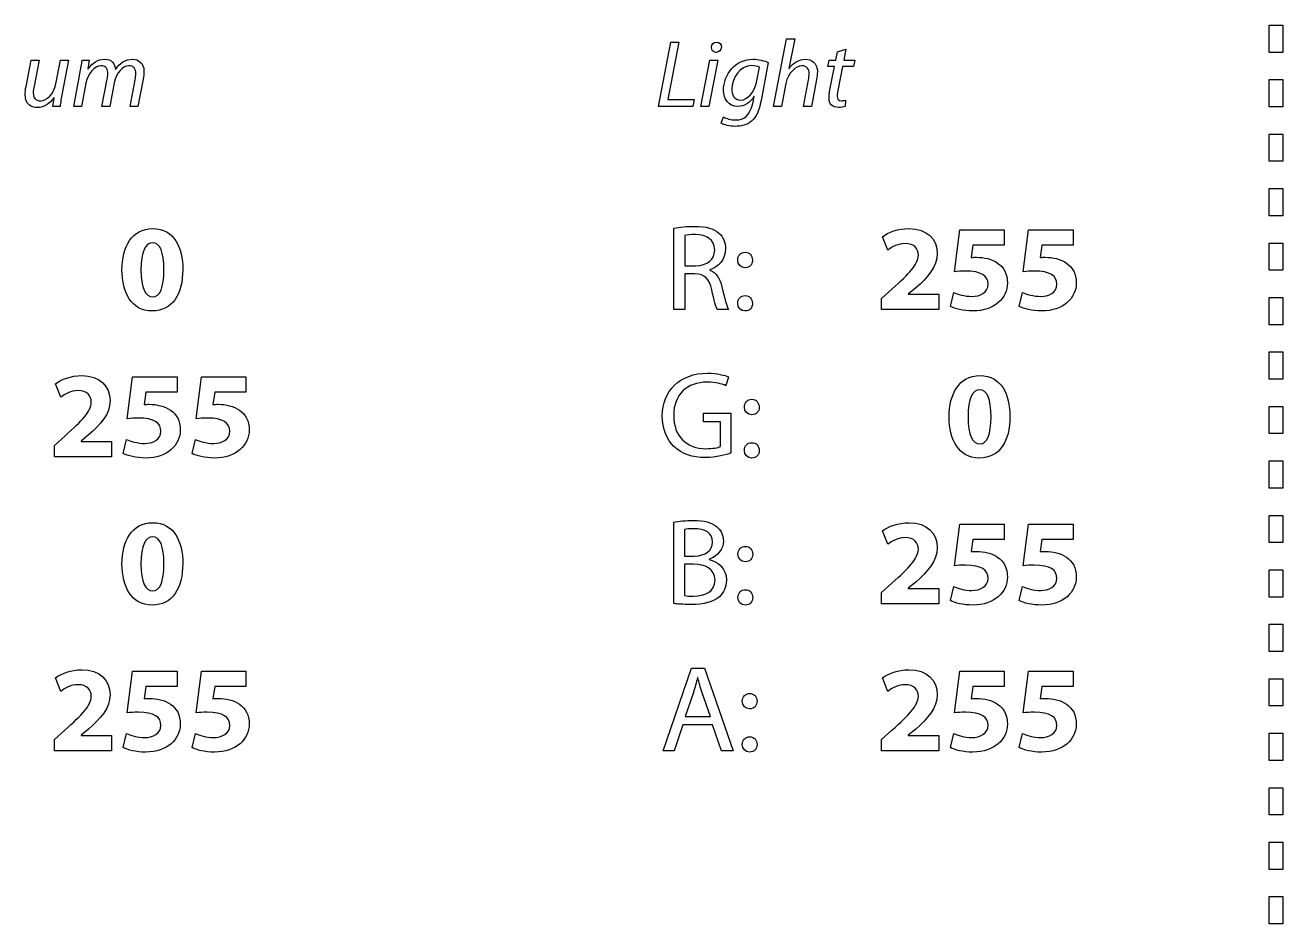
# Model space of a CAD drawing. Extents: x 0 to 808, y 79 to 394.
# Drawn here: x 696.2 to 748.5, y 279.1 to 316.4 of the extents above; entities that cross this region are included whole.
import ezdxf

# ---------------------------------------------------------------- set-up
doc = ezdxf.new("R2010")
doc.units = 0
doc.layers.add('Design_Template', color=7, linetype='CONTINUOUS')

msp = doc.modelspace()

# ---------------------------------------------------------------- linework, layer by layer
at = {"layer": 'Design_Template', "color": 7}
for points in [[(748.496522, 315.30875), (747.923568, 315.30875), (747.923568, 316.440757), (748.496522, 316.440757), (748.496522, 315.30875), (748.496522, 315.30875), (748.496522, 315.30875)], [(723.065082, 315.733536), (723.397968, 315.733536), (722.937027, 313.3467), (724.028791, 313.3467), (723.972928, 313.061151), (722.552861, 313.061151), (723.065082, 315.733536), (723.065082, 315.733536)], [(727.331873, 313.062), (727.874175, 315.876169), (728.207061, 315.876169), (727.965847, 314.639734), (727.974442, 314.639734)], [(724.938356, 315.309882), (724.933773, 315.309882), (724.933773, 315.309599), (724.933773, 315.309599)], [(729.674111, 313.751392), (729.866624, 314.722937), (729.586162, 314.722937), (729.638301, 314.980185), (729.915325, 314.980185), (729.983506, 315.333372), (730.332149, 315.440063), (730.332149, 315.440063)], [(730.332149, 315.440063), (730.243628, 314.980185), (730.709153, 314.980185), (730.657014, 314.722937), (730.191489, 314.722937), (730.010722, 313.791295)], [(696.259983, 313.893176), (696.469111, 314.979336), (696.801425, 314.979336), (696.596594, 313.90959)], [(697.503581, 313.996472), (697.692083, 314.979902), (698.025256, 314.979902), (698.025256, 314.980185), (698.025256, 314.980185)], [(698.025256, 314.980185), (697.764561, 313.620362)], [(698.590189, 314.981034), (698.882682, 314.981034), (698.82997, 314.620773), (698.841716, 314.620773)], [(724.312117, 313.062), (724.685397, 314.980185), (725.018283, 314.980185), (724.645004, 313.062), (724.312117, 313.062), (724.312117, 313.062), (724.312117, 313.062)], [(726.615394, 314.0576), (726.738865, 314.695203), (726.738865, 314.695203)], [(727.104697, 314.889908), (726.808193, 313.303966)], [(698.240973, 313.062), (698.501667, 314.422106)], [(699.926605, 314.046846), (699.738103, 313.063698), (699.417535, 313.063698), (699.634684, 314.189762)], [(701.129809, 314.197403), (700.913232, 313.063698), (700.588081, 313.063698), (700.796922, 314.169386)], [(729.118918, 314.183819), (728.901768, 313.062), (728.568309, 313.062), (728.785459, 314.167688)], [(748.496522, 313.044737), (747.923568, 313.044737), (747.923568, 314.176744), (748.496522, 314.176744), (748.496522, 313.044737), (748.496522, 313.044737), (748.496522, 313.044737)], [(698.747178, 314.026753), (698.566411, 313.063698), (698.241259, 313.063698), (698.241259, 313.062), (698.240973, 313.062), (698.240973, 313.062)], [(727.8461, 314.021376), (727.665333, 313.061434), (727.331873, 313.062), (727.331873, 313.062), (727.331873, 313.062)], [(697.67604, 313.061151), (697.374379, 313.061151), (697.427664, 313.421129), (697.419356, 313.421129)], [(726.462701, 313.185106), (726.527159, 313.470371), (726.515413, 313.470371)], [(730.31582, 313.316136), (730.299491, 313.054076)], [(725.155506, 312.369212), (725.250043, 312.625894), (725.250043, 312.625894)], [(748.496522, 310.780723), (747.923568, 310.780723), (747.923568, 311.91273), (748.496522, 311.91273), (748.496522, 310.780723), (748.496522, 310.780723), (748.496522, 310.780723)], [(748.496522, 308.51671), (747.923568, 308.51671), (747.923568, 309.648717), (748.496522, 309.648717), (748.496522, 308.51671), (748.496522, 308.51671), (748.496522, 308.51671)], [(724.061736, 306.103554), (723.638609, 306.103554), (723.638609, 304.615531), (723.189986, 304.615531), (723.189986, 308.005043), (723.189699, 308.005043), (723.189699, 308.005043)], [(734.847889, 306.191002), (735.068763, 307.928349), (736.915109, 307.928349), (736.915968, 307.291595), (736.915968, 307.291595), (736.915968, 307.291595)], [(737.709796, 306.191002), (737.931243, 307.928349), (739.777589, 307.928349), (739.778162, 307.291595), (739.778162, 307.291595), (739.778162, 307.291595)], [(723.638609, 307.695156), (723.638609, 306.441175), (723.638609, 306.441175)], [(732.078514, 307.087551), (731.857067, 307.643084)], [(748.496522, 306.252696), (747.923568, 306.252696), (747.923568, 307.384703), (748.496522, 307.384703), (748.496522, 306.252696), (748.496522, 306.252696), (748.496522, 306.252696)], [(736.915968, 307.291595), (735.616221, 307.291595), (735.544029, 306.781909)], [(739.778162, 307.291595), (738.478415, 307.291595), (738.406222, 306.781909)], [(723.638609, 306.441175), (724.098119, 306.441175)], [(726.144425, 306.359105), (726.139555, 306.359105), (726.139555, 306.359105)], [(701.037563, 306.267978), (701.037563, 306.267978)], [(702.77562, 306.288071), (702.77562, 306.288071)], [(724.675943, 306.267412), (724.675943, 306.251847)], [(733.239033, 305.518307), (732.929638, 305.263605), (732.929638, 305.253983), (734.193575, 305.253983), (734.193575, 304.616947), (731.814955, 304.61638), (731.814955, 304.61638), (731.814955, 304.61638)], [(731.814955, 304.61638), (731.814955, 305.085031), (732.248681, 305.472461)], [(734.677435, 304.748542), (734.816663, 305.329828)], [(737.539629, 304.748542), (737.678857, 305.329828)], [(748.496522, 303.988683), (747.923568, 303.988683), (747.923568, 305.12069), (748.496522, 305.12069), (748.496522, 303.988683), (748.496522, 303.988683), (748.496522, 303.988683)], [(725.454875, 304.61638), (724.991068, 304.61638)], [(726.144425, 304.560629), (726.139555, 304.560629), (726.139555, 304.560629)], [(748.496522, 301.724669), (747.923568, 301.724669), (747.923568, 302.856676), (748.496522, 302.856676), (748.496522, 301.724669), (748.496522, 301.724669), (748.496522, 301.724669)], [(700.470625, 300.078165), (700.691499, 301.815796), (702.537844, 301.815796), (702.538704, 301.179042), (702.538704, 301.179042), (702.538704, 301.179042)], [(703.332532, 300.078165), (703.553979, 301.815796), (705.400325, 301.815796), (705.400898, 301.179042), (705.400898, 301.179042), (705.400898, 301.179042)], [(725.454015, 301.816928), (725.346013, 301.454969)], [(697.70125, 300.974998), (697.479803, 301.53053)], [(702.538704, 301.179042), (701.238957, 301.179042), (701.166764, 300.669356)], [(705.400898, 301.179042), (704.10115, 301.179042), (704.028958, 300.669356)], [(748.496522, 299.460656), (747.923568, 299.460656), (747.923568, 300.592662), (748.496522, 300.592662), (748.496522, 299.460656), (748.496522, 299.460656), (748.496522, 299.460656)], [(725.118837, 298.926914), (725.118837, 299.951098), (724.412098, 299.951098), (724.412098, 300.308246), (725.556861, 300.308246), (725.55772, 298.656931), (725.55772, 298.656931), (725.55772, 298.656931)], [(726.423168, 300.246551), (726.418297, 300.246551), (726.418297, 300.246551)], [(735.414828, 300.154859), (735.414828, 300.154859)], [(737.152885, 300.174952), (737.152885, 300.174952)], [(698.861769, 299.40547), (698.552374, 299.151052), (698.552374, 299.141147), (699.816311, 299.141147), (699.816311, 298.503827), (697.437691, 298.503827), (697.437691, 298.503827), (697.437691, 298.503827)], [(697.437691, 298.503827), (697.437691, 298.972478), (697.871417, 299.359624)], [(700.300171, 298.635706), (700.439399, 299.216991)], [(703.162365, 298.635706), (703.301593, 299.216991)], [(726.423168, 298.447793), (726.418297, 298.447793), (726.418297, 298.447793)], [(748.496522, 297.196642), (747.923568, 297.196642), (747.923568, 298.328649), (748.496522, 298.328649), (748.496522, 297.196642), (748.496522, 297.196642), (748.496522, 297.196642)], [(748.496522, 294.932629), (747.923568, 294.932629), (747.923568, 296.064635), (748.496522, 296.064635), (748.496522, 294.932629), (748.496522, 294.932629), (748.496522, 294.932629)], [(723.179673, 292.401178), (723.179673, 295.779936), (723.179673, 295.779936), (723.179673, 295.779936)], [(723.628582, 295.478822), (723.628582, 294.373134), (723.628582, 294.373134)], [(732.078514, 294.862161), (731.857067, 295.417694)], [(734.847889, 293.965612), (735.068763, 295.703525), (736.915109, 295.703525), (736.915968, 295.066771), (736.915968, 295.066771), (736.915968, 295.066771)], [(737.709796, 293.965612), (737.931243, 295.703525), (739.777589, 295.703525), (739.778162, 295.066771), (739.778162, 295.066771), (739.778162, 295.066771)], [(736.915968, 295.066771), (735.616221, 295.066771), (735.544029, 294.556519)], [(739.778162, 295.066771), (738.478415, 295.066771), (738.406222, 294.556519)], [(723.628582, 294.373134), (724.035953, 294.373134)], [(701.037563, 294.042305), (701.037563, 294.042305)], [(702.77562, 294.062398), (702.77562, 294.062398)], [(723.999284, 294.036928), (723.627723, 294.036928), (723.628582, 292.727479), (723.628582, 292.727479), (723.628582, 292.727479)], [(724.654457, 294.240689), (724.654457, 294.230501)], [(726.155311, 294.134281), (726.149582, 294.134281), (726.149582, 294.134281)], [(748.496522, 292.668615), (747.923568, 292.668615), (747.923568, 293.800622), (748.496522, 293.800622), (748.496522, 292.668615), (748.496522, 292.668615), (748.496522, 292.668615)], [(733.239033, 293.292917), (732.929638, 293.038498), (732.929638, 293.02831), (734.193575, 293.02831), (734.193575, 292.391273), (731.814955, 292.391273), (731.814955, 292.391273), (731.814955, 292.391273)], [(731.814955, 292.391273), (731.814955, 292.859641), (732.248681, 293.247071)], [(734.677435, 292.523152), (734.816663, 293.104438)], [(737.539629, 292.523152), (737.678857, 293.104438)], [(726.155311, 292.334956), (726.149582, 292.334956), (726.149582, 292.334956)], [(748.496522, 290.404602), (747.923568, 290.404602), (747.923568, 291.536608), (748.496522, 291.536608), (748.496522, 290.404602), (748.496522, 290.404602), (748.496522, 290.404602)], [(700.470625, 287.852492), (700.691499, 289.590406), (702.537844, 289.590406), (702.538704, 288.953652), (702.538704, 288.953652), (702.538704, 288.953652)], [(703.332532, 287.852492), (703.553979, 289.590406), (705.400325, 289.590406), (705.400898, 288.953652), (705.400898, 288.953652), (705.400898, 288.953652)], [(723.56126, 287.358371), (723.200299, 286.278437), (722.73592, 286.278437), (723.917065, 289.713228), (724.458793, 289.713228), (725.646241, 286.278437), (725.166106, 286.278437), (724.794545, 287.358371), (723.56126, 287.358371), (723.56126, 287.358371)], [(734.847889, 287.852492), (735.068763, 289.590406), (736.915109, 289.590406), (736.915968, 288.953652), (736.915968, 288.953652), (736.915968, 288.953652)], [(737.709796, 287.852492), (737.931243, 289.590406), (739.777589, 289.590406), (739.778162, 288.953652), (739.778162, 288.953652), (739.778162, 288.953652)], [(697.70125, 288.749042), (697.479803, 289.304857)], [(724.180338, 289.319856), (724.170311, 289.319856)], [(732.078514, 288.749042), (731.857067, 289.304857)], [(748.496522, 288.140588), (747.923568, 288.140588), (747.923568, 289.272595), (748.496522, 289.272595), (748.496522, 288.140588), (748.496522, 288.140588), (748.496522, 288.140588)], [(702.538704, 288.953652), (701.238957, 288.953652), (701.166764, 288.443683)], [(705.400898, 288.953652), (704.10115, 288.953652), (704.028958, 288.443683)], [(723.995273, 288.69895), (723.654938, 287.704765), (724.701726, 287.704765), (724.701726, 287.704765)], [(724.701726, 287.704765), (724.361105, 288.693007)], [(736.915968, 288.953652), (735.616221, 288.953652), (735.544029, 288.443683)], [(739.778162, 288.953652), (738.478415, 288.953652), (738.406222, 288.443683)], [(726.335219, 288.021161), (726.330349, 288.021161), (726.330349, 288.021161)], [(698.861769, 287.179514), (698.552374, 286.925379), (698.552374, 286.914908), (699.816311, 286.914908), (699.816311, 286.278154), (697.437691, 286.278154), (697.437691, 286.278154)], [(697.437691, 286.278154), (697.437691, 286.746805), (697.871417, 287.133951)], [(700.300171, 286.410316), (700.439399, 286.991318)], [(703.162365, 286.410316), (703.301593, 286.991318)], [(733.239033, 287.179514), (732.929638, 286.925379), (732.929638, 286.914908), (734.193575, 286.914908), (734.193575, 286.278154), (731.814955, 286.278154), (731.814955, 286.278154)], [(731.814955, 286.278154), (731.814955, 286.746805), (732.248681, 287.133951)], [(734.677435, 286.410316), (734.816663, 286.991318)], [(737.539629, 286.410316), (737.678857, 286.991318)], [(748.496522, 285.876574), (747.923568, 285.876574), (747.923568, 287.008581), (748.496522, 287.008581), (748.496522, 285.876574), (748.496522, 285.876574), (748.496522, 285.876574)], [(726.335219, 286.222403), (726.330349, 286.222403), (726.330349, 286.222403)], [(748.496522, 283.612561), (747.923568, 283.612561), (747.923568, 284.744568), (748.496522, 284.744568), (748.496522, 283.612561), (748.496522, 283.612561), (748.496522, 283.612561)], [(748.496522, 281.348547), (747.923568, 281.348547), (747.923568, 282.480554), (748.496522, 282.480554), (748.496522, 281.348547), (748.496522, 281.348547), (748.496522, 281.348547)], [(748.496522, 279.084534), (747.923568, 279.084534), (747.923568, 280.216541), (748.496522, 280.216541), (748.496522, 279.084534), (748.496522, 279.084534), (748.496522, 279.084534)]]:
    msp.add_lwpolyline(points, dxfattribs=at)
for points in [[(724.745271, 315.515908), (724.749854, 315.642692), (724.846111, 315.737781), (724.966145, 315.737781)], [(724.966145, 315.737781), (725.086178, 315.737781), (725.162668, 315.65005), (725.162668, 315.531473)], [(724.933773, 315.309599), (724.821187, 315.309599), (724.745271, 315.396764), (724.745271, 315.515908)], [(725.162668, 315.531473), (725.158657, 315.401009), (725.066412, 315.309882), (724.938356, 315.309882)], [(698.501667, 314.422106), (698.541487, 314.636055), (698.569276, 314.822271), (698.590189, 314.981034)], [(699.368834, 314.751803), (699.124182, 314.751803), (698.823954, 314.435124), (698.747178, 314.026753)], [(698.841716, 314.620773), (699.022483, 314.886229), (699.267421, 315.025466), (699.524391, 315.025466)], [(699.658749, 314.423521), (699.658749, 314.585398), (699.614631, 314.751803), (699.368834, 314.751803)], [(699.524391, 315.025466), (699.820895, 315.025466), (699.961268, 314.839251), (699.977598, 314.597001)], [(700.532504, 314.752652), (700.291863, 314.752652), (700.007105, 314.475593), (699.926605, 314.046846)], [(699.977598, 314.597001), (700.15063, 314.87406), (700.399579, 315.021221), (700.692072, 315.025466)], [(700.824997, 314.419559), (700.824997, 314.621622), (700.748221, 314.752652), (700.532504, 314.752652)], [(700.692072, 315.025466), (700.916383, 315.025466), (701.161608, 314.882833), (701.161608, 314.522006)], [(725.25033, 313.729035), (725.246319, 314.37909), (725.732758, 315.025183), (726.483041, 315.025183)], [(726.418297, 314.758878), (725.933292, 314.758878), (725.599832, 314.259097), (725.595821, 313.783937)], [(726.738865, 314.695203), (726.678992, 314.72322), (726.558098, 314.758878), (726.418297, 314.758878)], [(726.483041, 315.025183), (726.707353, 315.025183), (726.952577, 314.961507), (727.104697, 314.889908)], [(728.508435, 314.750105), (728.251752, 314.750105), (727.927173, 314.452953), (727.8461, 314.021376)], [(727.974442, 314.639734), (728.138307, 314.873494), (728.374937, 315.023768), (728.668289, 315.023768)], [(728.809523, 314.433143), (728.809523, 314.611717), (728.725585, 314.750105), (728.508435, 314.750105)], [(728.668289, 315.023768), (728.889163, 315.023768), (729.150144, 314.888493), (729.150144, 314.508705)], [(699.634684, 314.189762), (699.650441, 314.272681), (699.658749, 314.348243), (699.658749, 314.423521)], [(700.796922, 314.169386), (700.812679, 314.240985), (700.824997, 314.340319), (700.824997, 314.419559)], [(701.161608, 314.522006), (701.161608, 314.431445), (701.149862, 314.304094), (701.129809, 314.197403)], [(728.785459, 314.167688), (728.797777, 314.239287), (728.809523, 314.326735), (728.809523, 314.433143)], [(729.150144, 314.508705), (729.150144, 314.405975), (729.137826, 314.282586), (729.118918, 314.183819)], [(696.224173, 313.571969), (696.224173, 313.662813), (696.235919, 313.766391), (696.259983, 313.893176)], [(696.596594, 313.90959), (696.57253, 313.802332), (696.560784, 313.711206), (696.560784, 313.628003)], [(696.873617, 313.29491), (697.114831, 313.29491), (697.423653, 313.571969), (697.503581, 313.996472)], [(725.840759, 313.062849), (725.45201, 313.062849), (725.25033, 313.387452), (725.25033, 313.729035)], [(725.595821, 313.783937), (725.595821, 313.57395), (725.672024, 313.32406), (725.969101, 313.32406)], [(725.969101, 313.32406), (726.25386, 313.32406), (726.547212, 313.681208), (726.615394, 314.0576)], [(729.633718, 313.391131), (729.633718, 313.502351), (729.645463, 313.612721), (729.674111, 313.751392)], [(730.010722, 313.791295), (729.990668, 313.684038), (729.974339, 313.584987), (729.974339, 313.48622)], [(696.733243, 313.01672), (696.484868, 313.01672), (696.224173, 313.135863), (696.224173, 313.571969)], [(696.560784, 313.628003), (696.560784, 313.430185), (696.645295, 313.29491), (696.873617, 313.29491)], [(697.419356, 313.421129), (697.246324, 313.171805), (696.990213, 313.01672), (696.733243, 313.01672)], [(697.764561, 313.620362), (697.724168, 313.40613), (697.69638, 313.220198), (697.67604, 313.061151)], [(725.76427, 312.49911), (726.089422, 312.49911), (726.345532, 312.666081), (726.462701, 313.185106)], [(726.515413, 313.470371), (726.346392, 313.197275), (726.110334, 313.062849), (725.840759, 313.062849)], [(726.808193, 313.303966), (726.727693, 312.899557), (726.619691, 312.618536), (726.41486, 312.448452)], [(730.042807, 313.018701), (729.746303, 313.018701), (729.633718, 313.197275), (729.633718, 313.391131)], [(729.974339, 313.48622), (729.974339, 313.371321), (730.030202, 313.300004), (730.159117, 313.300004)], [(730.159117, 313.300004), (730.215553, 313.300004), (730.272275, 313.303966), (730.31582, 313.316136)], [(725.250043, 312.625894), (725.366353, 312.554578), (725.559439, 312.49911), (725.76427, 312.49911)], [(730.299491, 313.054076), (730.239617, 313.034832), (730.138777, 313.018701), (730.042807, 313.018701)], [(725.736768, 312.23422), (725.500138, 312.23422), (725.278978, 312.289122), (725.155506, 312.369212)], [(726.41486, 312.448452), (726.222347, 312.281764), (725.96108, 312.23422), (725.736768, 312.23422)], [(700.248319, 306.267695), (700.248319, 307.225656), (700.660559, 307.984101), (701.528012, 307.984101)], [(701.528012, 307.984101), (702.425259, 307.98495), (702.77562, 307.195092), (702.77562, 306.288071)], [(723.189699, 308.005043), (723.416876, 308.050889), (723.742027, 308.076359), (724.051423, 308.076359)], [(724.051423, 308.076359), (724.531559, 308.076359), (724.840381, 307.989761), (725.057531, 307.796471)], [(731.857067, 307.643084), (732.109454, 307.831563), (732.501641, 307.984667), (732.955421, 307.984667)], [(732.955421, 307.984667), (733.713439, 307.984667), (734.13141, 307.546297), (734.13141, 306.944918)], [(701.517126, 307.398853), (701.228357, 307.398853), (701.032693, 307.036894), (701.037563, 306.267978)], [(701.991532, 306.277883), (701.991532, 307.01199), (701.831392, 307.398853), (701.517126, 307.398853)], [(724.082362, 307.736474), (723.865786, 307.736474), (723.710801, 307.716098), (723.638609, 307.695156)], [(724.88192, 307.093777), (724.88192, 307.536675), (724.556769, 307.730531), (724.082362, 307.736474)], [(725.057531, 307.796471), (725.232568, 307.643367), (725.331116, 307.409041), (725.331116, 307.143869)], [(732.795853, 307.362912), (732.506511, 307.362912), (732.253552, 307.220279), (732.078514, 307.087551)], [(733.347608, 306.878696), (733.347608, 307.148963), (733.182597, 307.362912), (732.795853, 307.362912)], [(724.098119, 306.441175), (724.577681, 306.441175), (724.88192, 306.700971), (724.88192, 307.093777)], [(725.331116, 307.143869), (725.331116, 306.690217), (725.041775, 306.389669), (724.675943, 306.267412)], [(725.840186, 306.675218), (725.840186, 306.863697), (725.969388, 307.000953), (726.149582, 307.000953)], [(726.149582, 307.000953), (726.330349, 307.000953), (726.448951, 306.863697), (726.453821, 306.675218)], [(732.248681, 305.472461), (732.981204, 306.119402), (733.337008, 306.492116), (733.347608, 306.878696)], [(734.13141, 306.944918), (734.13141, 306.389386), (733.723466, 305.946205), (733.239033, 305.518307)], [(726.139555, 306.359105), (725.964518, 306.359105), (725.840186, 306.496361), (725.840186, 306.675218)], [(726.453821, 306.675218), (726.453821, 306.496361), (726.335219, 306.359105), (726.144425, 306.359105)], [(735.544029, 306.781909), (735.616221, 306.792381), (735.677814, 306.792381), (735.760606, 306.792381)], [(735.760606, 306.792381), (736.080028, 306.792381), (736.405179, 306.720781), (736.642382, 306.552395)], [(736.642382, 306.552395), (736.895342, 306.384292), (737.050326, 306.109214), (737.050326, 305.721502)], [(738.406222, 306.781909), (738.478415, 306.792381), (738.540007, 306.792381), (738.622799, 306.792381)], [(738.622799, 306.792381), (738.942221, 306.792381), (739.267373, 306.720781), (739.504576, 306.552395)], [(739.504576, 306.552395), (739.757535, 306.384292), (739.91252, 306.109214), (739.91252, 305.721502)], [(701.501656, 304.560629), (700.635636, 304.560629), (700.254048, 305.330111), (700.248319, 306.267695)], [(701.037563, 306.267978), (701.032407, 305.508402), (701.217757, 305.146443), (701.521996, 305.146443)], [(702.77562, 306.288071), (702.77562, 305.263888), (702.358223, 304.560629), (701.501656, 304.560629)], [(701.521996, 305.146443), (701.826235, 305.146443), (701.991532, 305.523401), (701.991532, 306.277883)], [(724.758449, 305.436519), (724.656176, 305.910264), (724.46968, 306.088838), (724.061736, 306.103554)], [(724.675943, 306.251847), (724.944659, 306.160155), (725.10394, 305.915641), (725.186159, 305.558776)], [(735.301669, 306.221283), (735.116032, 306.221283), (734.986544, 306.211095), (734.847889, 306.191002)], [(736.245611, 305.671128), (736.245611, 306.012428), (735.972026, 306.221283), (735.301669, 306.221283)], [(738.163576, 306.221283), (737.978512, 306.221283), (737.849024, 306.211095), (737.709796, 306.191002)], [(739.107519, 305.671128), (739.107519, 306.012428), (738.834506, 306.221283), (738.163576, 306.221283)], [(724.991068, 304.61638), (724.934059, 304.717978), (724.85671, 305.008904), (724.758449, 305.436519)], [(725.186159, 305.558776), (725.299604, 305.08022), (725.382682, 304.748825), (725.454875, 304.61638)], [(734.816663, 305.329828), (734.965918, 305.258228), (735.270443, 305.166819), (735.574682, 305.166819)], [(735.574682, 305.166819), (735.899833, 305.166819), (736.245611, 305.319357), (736.245611, 305.671128)], [(737.050326, 305.721502), (737.050326, 305.104841), (736.513754, 304.560063), (735.611351, 304.560063)], [(737.678857, 305.329828), (737.827825, 305.258228), (738.132637, 305.166819), (738.436589, 305.166819)], [(738.436589, 305.166819), (738.762314, 305.166819), (739.107519, 305.319357), (739.107519, 305.671128)], [(739.91252, 305.721502), (739.91252, 305.104841), (739.375948, 304.560063), (738.473545, 304.560063)], [(725.840186, 304.876459), (725.840186, 305.065221), (725.969388, 305.197666), (726.149582, 305.197666)], [(726.139555, 304.560629), (725.964518, 304.560629), (725.840186, 304.698168), (725.840186, 304.876459)], [(726.453821, 304.876459), (726.453821, 304.698168), (726.335219, 304.560629), (726.144425, 304.560629)], [(726.149582, 305.197666), (726.330349, 305.197666), (726.448951, 305.065221), (726.453821, 304.876459)], [(735.611351, 304.560063), (735.20398, 304.560063), (734.863932, 304.651473), (734.677435, 304.748542)], [(738.473545, 304.560063), (738.065601, 304.560063), (737.726126, 304.651473), (737.539629, 304.748542)], [(697.479803, 301.53053), (697.732189, 301.719009), (698.124377, 301.87183), (698.578157, 301.87183)], [(698.578157, 301.87183), (699.336175, 301.87183), (699.754145, 301.433743), (699.754145, 300.832365)], [(722.705266, 300.201837), (722.710996, 301.225454), (723.422605, 301.975126), (724.587422, 301.975126)], [(724.587422, 301.975126), (724.990209, 301.975126), (725.304761, 301.888244), (725.454015, 301.816928)], [(734.625583, 300.154859), (734.625583, 301.11282), (735.037824, 301.871547), (735.905276, 301.871547)], [(735.905276, 301.871547), (736.802523, 301.872113), (737.152885, 301.081972), (737.152885, 300.174952)], [(698.418589, 301.250358), (698.129247, 301.250358), (697.876287, 301.107726), (697.70125, 300.974998)], [(698.970344, 300.766142), (698.970344, 301.036126), (698.805333, 301.250358), (698.418589, 301.250358)], [(724.576536, 301.602412), (723.730568, 301.602412), (723.178813, 301.082538), (723.178813, 300.221364)], [(725.346013, 301.454969), (725.160376, 301.536756), (724.928043, 301.602412), (724.576536, 301.602412)], [(735.89439, 301.2863), (735.605621, 301.2863), (735.409957, 300.924057), (735.414828, 300.154859)], [(736.368797, 300.16533), (736.368797, 300.89887), (736.208656, 301.2863), (735.89439, 301.2863)], [(697.871417, 299.359624), (698.603939, 300.006849), (698.959744, 300.379279), (698.970344, 300.766142)], [(699.754145, 300.832365), (699.754145, 300.276833), (699.346202, 299.833652), (698.861769, 299.40547)], [(701.166764, 300.669356), (701.238957, 300.679544), (701.300549, 300.679544), (701.383341, 300.679544)], [(701.383341, 300.679544), (701.702763, 300.679544), (702.027915, 300.608228), (702.265118, 300.439842)], [(704.028958, 300.669356), (704.10115, 300.679544), (704.162743, 300.679544), (704.245535, 300.679544)], [(704.245535, 300.679544), (704.564957, 300.679544), (704.890109, 300.608228), (705.127312, 300.439842)], [(726.118929, 300.562381), (726.118929, 300.75086), (726.247557, 300.888116), (726.428324, 300.888116)], [(726.428324, 300.888116), (726.609091, 300.888116), (726.727693, 300.75086), (726.732563, 300.562381)], [(700.924405, 300.10873), (700.738768, 300.10873), (700.60928, 300.098258), (700.470625, 300.078165)], [(701.868347, 299.558574), (701.868347, 299.899874), (701.594761, 300.10873), (700.924405, 300.10873)], [(702.265118, 300.439842), (702.518077, 300.271739), (702.673062, 299.996661), (702.673062, 299.608666)], [(703.786312, 300.10873), (703.601248, 300.10873), (703.47176, 300.098258), (703.332532, 300.078165)], [(704.730254, 299.558574), (704.730254, 299.899874), (704.457242, 300.10873), (703.786312, 300.10873)], [(705.127312, 300.439842), (705.380271, 300.271739), (705.535255, 299.996661), (705.535255, 299.608666)], [(723.189699, 298.922386), (722.890331, 299.207652), (722.705266, 299.666398), (722.705266, 300.201837)], [(723.178813, 300.221364), (723.178813, 299.350285), (723.709942, 298.835788), (724.5201, 298.835788)], [(726.418297, 300.246551), (726.24326, 300.246551), (726.118929, 300.383807), (726.118929, 300.562381)], [(726.732563, 300.562381), (726.732563, 300.383807), (726.613961, 300.246551), (726.423168, 300.246551)], [(735.878921, 298.44751), (735.0129, 298.44751), (734.631312, 299.217557), (734.625583, 300.154859)], [(735.414828, 300.154859), (735.409671, 299.395565), (735.595022, 299.033889), (735.89926, 299.033889)], [(737.152885, 300.174952), (737.152885, 299.151052), (736.735487, 298.44751), (735.878921, 298.44751)], [(735.89926, 299.033889), (736.203499, 299.033889), (736.368797, 299.410847), (736.368797, 300.16533)], [(701.197418, 299.053982), (701.522569, 299.053982), (701.868347, 299.206803), (701.868347, 299.558574)], [(702.673062, 299.608666), (702.673062, 298.992005), (702.13649, 298.447227), (701.234087, 298.447227)], [(704.059325, 299.053982), (704.385049, 299.053982), (704.730254, 299.206803), (704.730254, 299.558574)], [(705.535255, 299.608666), (705.535255, 298.992005), (704.998684, 298.447227), (704.09628, 298.447227)], [(700.439399, 299.216991), (700.588654, 299.145675), (700.893179, 299.053982), (701.197418, 299.053982)], [(703.301593, 299.216991), (703.450561, 299.145675), (703.755372, 299.053982), (704.059325, 299.053982)], [(726.118929, 298.76334), (726.118929, 298.952385), (726.247557, 299.084546), (726.428324, 299.084546)], [(726.428324, 299.084546), (726.609091, 299.084546), (726.727693, 298.952385), (726.732563, 298.76334)], [(701.234087, 298.447227), (700.826716, 298.447227), (700.486668, 298.538919), (700.300171, 298.635706)], [(704.09628, 298.447227), (703.688337, 298.447227), (703.348861, 298.538919), (703.162365, 298.635706)], [(724.489446, 298.468452), (723.963474, 298.468452), (723.529748, 298.600614), (723.189699, 298.922386)], [(725.55772, 298.656931), (725.356899, 298.585614), (724.958983, 298.468452), (724.489446, 298.468452)], [(724.5201, 298.835788), (724.813739, 298.835788), (725.015419, 298.876823), (725.118837, 298.926914)], [(726.418297, 298.447793), (726.24326, 298.447793), (726.118929, 298.585331), (726.118929, 298.76334)], [(726.732563, 298.76334), (726.732563, 298.585331), (726.613961, 298.447793), (726.423168, 298.447793)], [(700.248319, 294.042022), (700.248319, 295.000266), (700.660559, 295.758428), (701.528012, 295.758428)], [(701.528012, 295.758428), (702.425259, 295.759277), (702.77562, 294.969419), (702.77562, 294.062398)], [(723.179673, 295.779936), (723.376196, 295.820971), (723.685591, 295.851252), (723.999857, 295.851252)], [(724.025926, 295.509386), (723.819376, 295.509386), (723.700775, 295.493255), (723.628582, 295.478822)], [(723.999857, 295.851252), (724.447907, 295.851252), (724.736676, 295.774559), (724.953826, 295.601362)], [(724.789102, 294.949043), (724.789102, 295.351471), (724.479706, 295.509386), (724.025926, 295.509386)], [(724.953826, 295.601362), (725.134593, 295.468634), (725.242595, 295.265156), (725.242595, 294.994889)], [(731.857067, 295.417694), (732.109454, 295.606173), (732.501641, 295.759277), (732.955421, 295.759277)], [(732.955421, 295.759277), (733.713439, 295.759277), (734.13141, 295.320907), (734.13141, 294.719528)], [(701.517126, 295.173463), (701.228357, 295.173746), (701.032693, 294.811504), (701.037563, 294.042305)], [(701.991532, 294.052493), (701.991532, 294.786317), (701.831392, 295.173463), (701.517126, 295.173463)], [(724.035953, 294.373134), (724.510359, 294.373134), (724.789102, 294.617648), (724.789102, 294.949043)], [(725.242595, 294.994889), (725.242595, 294.663211), (725.021148, 294.373134), (724.654457, 294.240689)], [(732.795853, 295.137805), (732.506511, 295.137805), (732.253552, 294.995172), (732.078514, 294.862161)], [(733.347608, 294.653589), (733.347608, 294.923573), (733.182597, 295.137805), (732.795853, 295.137805)], [(725.850786, 294.449828), (725.850786, 294.638307), (725.979414, 294.775563), (726.160182, 294.775563)], [(726.149582, 294.134281), (725.974544, 294.134281), (725.850786, 294.271254), (725.850786, 294.449828)], [(726.464134, 294.449828), (726.464134, 294.271254), (726.346105, 294.134281), (726.155311, 294.134281)], [(726.160182, 294.775563), (726.340376, 294.775563), (726.458977, 294.638307), (726.464134, 294.449828)], [(732.248681, 293.247071), (732.981204, 293.894295), (733.337008, 294.266443), (733.347608, 294.653589)], [(734.13141, 294.719528), (734.13141, 294.163996), (733.723466, 293.720815), (733.239033, 293.292917)], [(735.544029, 294.556519), (735.616221, 294.56699), (735.677814, 294.56699), (735.760606, 294.56699)], [(735.760606, 294.56699), (736.080028, 294.56699), (736.405179, 294.495674), (736.642382, 294.327005)], [(736.642382, 294.327005), (736.895342, 294.158902), (737.050326, 293.883824), (737.050326, 293.496112)], [(738.406222, 294.556519), (738.478415, 294.56699), (738.540007, 294.56699), (738.622799, 294.56699)], [(738.622799, 294.56699), (738.942221, 294.56699), (739.267373, 294.495674), (739.504576, 294.327005)], [(739.504576, 294.327005), (739.757535, 294.158902), (739.91252, 293.883824), (739.91252, 293.496112)], [(701.501656, 292.334956), (700.635636, 292.334956), (700.254048, 293.105004), (700.248319, 294.042022)], [(701.037563, 294.042305), (701.032407, 293.283012), (701.217757, 292.921053), (701.521996, 292.921053)], [(702.77562, 294.062398), (702.77562, 293.038781), (702.358223, 292.334956), (701.501656, 292.334956)], [(701.521996, 292.921053), (701.826235, 292.921053), (701.991532, 293.298294), (701.991532, 294.052493)], [(724.896817, 293.374138), (724.896817, 293.843072), (724.488874, 294.036928), (723.999284, 294.036928)], [(724.654457, 294.230501), (724.983906, 294.148997), (725.371796, 293.879013), (725.371796, 293.369327)], [(735.301669, 293.995893), (735.116032, 293.995893), (734.986544, 293.985705), (734.847889, 293.965612)], [(736.245611, 293.446021), (736.245611, 293.787038), (735.972026, 293.995893), (735.301669, 293.995893)], [(738.163576, 293.995893), (737.978512, 293.995893), (737.849024, 293.985705), (737.709796, 293.965612)], [(739.107519, 293.446021), (739.107519, 293.787038), (738.834506, 293.995893), (738.163576, 293.995893)], [(724.004441, 292.707386), (724.46882, 292.707386), (724.896817, 292.875772), (724.896817, 293.374138)], [(725.371796, 293.369327), (725.371796, 293.073873), (725.253195, 292.849453), (725.077584, 292.681067)], [(735.574682, 292.941429), (735.899833, 292.941429), (736.245611, 293.093967), (736.245611, 293.446021)], [(737.050326, 293.496112), (737.050326, 292.879734), (736.513754, 292.334673), (735.611351, 292.334673)], [(738.436589, 292.941429), (738.762314, 292.941429), (739.107519, 293.093967), (739.107519, 293.446021)], [(739.91252, 293.496112), (739.91252, 292.879734), (739.375948, 292.334673), (738.473545, 292.334673)], [(723.628582, 292.727479), (723.716531, 292.711914), (723.845159, 292.707386), (724.004441, 292.707386)], [(725.850786, 292.650786), (725.850786, 292.839548), (725.979414, 292.971993), (726.160182, 292.971993)], [(726.160182, 292.971993), (726.340376, 292.971993), (726.458977, 292.839548), (726.464134, 292.650786)], [(734.816663, 293.104438), (734.965918, 293.033121), (735.270443, 292.941429), (735.574682, 292.941429)], [(737.678857, 293.104438), (737.827825, 293.033121), (738.132637, 292.941429), (738.436589, 292.941429)], [(723.876385, 292.35986), (723.56699, 292.35986), (723.329787, 292.379953), (723.179673, 292.401178)], [(725.077584, 292.681067), (724.835224, 292.462307), (724.443037, 292.35986), (723.876385, 292.35986)], [(726.149582, 292.334956), (725.974544, 292.334956), (725.850786, 292.472495), (725.850786, 292.650786)], [(726.464134, 292.650786), (726.464134, 292.472495), (726.346105, 292.334956), (726.155311, 292.334956)], [(735.611351, 292.334673), (735.20398, 292.334673), (734.863932, 292.426366), (734.677435, 292.523152)], [(738.473545, 292.334673), (738.065601, 292.334673), (737.726126, 292.426366), (737.539629, 292.523152)], [(697.479803, 289.304857), (697.732189, 289.493336), (698.124377, 289.645874), (698.578157, 289.645874)], [(698.578157, 289.645874), (699.336175, 289.645874), (699.754145, 289.207787), (699.754145, 288.606409)], [(731.857067, 289.304857), (732.109454, 289.493336), (732.501641, 289.645874), (732.955421, 289.645874)], [(732.955421, 289.645874), (733.713439, 289.645874), (734.13141, 289.207787), (734.13141, 288.606409)], [(724.170311, 289.319856), (724.118745, 289.116378), (724.061736, 288.907523), (723.995273, 288.69895)], [(724.361105, 288.693007), (724.283756, 288.917428), (724.232476, 289.121472), (724.180338, 289.319856)], [(698.418589, 289.024685), (698.129247, 289.024685), (697.876287, 288.882052), (697.70125, 288.749042)], [(698.970344, 288.540469), (698.970344, 288.81017), (698.805333, 289.024685), (698.418589, 289.024685)], [(699.754145, 288.606409), (699.754145, 288.050876), (699.346202, 287.607979), (698.861769, 287.179514)], [(726.03098, 288.336708), (726.03098, 288.525187), (726.160182, 288.662726), (726.340376, 288.662726)], [(726.340376, 288.662726), (726.521143, 288.662726), (726.639744, 288.525187), (726.644614, 288.336708)], [(732.795853, 289.024685), (732.506511, 289.024685), (732.253552, 288.882052), (732.078514, 288.749042)], [(733.347608, 288.540469), (733.347608, 288.81017), (733.182597, 289.024685), (732.795853, 289.024685)], [(734.13141, 288.606409), (734.13141, 288.050876), (733.723466, 287.607979), (733.239033, 287.179514)], [(697.871417, 287.133951), (698.603939, 287.780893), (698.959744, 288.15304), (698.970344, 288.540469)], [(701.166764, 288.443683), (701.238957, 288.453871), (701.300549, 288.453871), (701.383341, 288.453871)], [(701.383341, 288.453871), (701.702763, 288.453871), (702.027915, 288.382554), (702.265118, 288.214168)], [(702.265118, 288.214168), (702.518077, 288.045782), (702.673062, 287.770988), (702.673062, 287.383558)], [(704.028958, 288.443683), (704.10115, 288.453871), (704.162743, 288.453871), (704.245535, 288.453871)], [(704.245535, 288.453871), (704.564957, 288.453871), (704.890109, 288.382554), (705.127312, 288.214168)], [(705.127312, 288.214168), (705.380271, 288.045782), (705.535255, 287.770988), (705.535255, 287.383558)], [(726.330349, 288.021161), (726.155311, 288.021161), (726.03098, 288.158134), (726.03098, 288.336708)], [(726.644614, 288.336708), (726.644614, 288.158134), (726.526013, 288.021161), (726.335219, 288.021161)], [(732.248681, 287.133951), (732.981204, 287.780893), (733.337008, 288.15304), (733.347608, 288.540469)], [(735.544029, 288.443683), (735.616221, 288.453871), (735.677814, 288.453871), (735.760606, 288.453871)], [(735.760606, 288.453871), (736.080028, 288.453871), (736.405179, 288.382554), (736.642382, 288.214168)], [(736.642382, 288.214168), (736.895342, 288.045782), (737.050326, 287.770988), (737.050326, 287.383558)], [(738.406222, 288.443683), (738.478415, 288.453871), (738.540007, 288.453871), (738.622799, 288.453871)], [(738.622799, 288.453871), (738.942221, 288.453871), (739.267373, 288.382554), (739.504576, 288.214168)], [(739.504576, 288.214168), (739.757535, 288.045782), (739.91252, 287.770988), (739.91252, 287.383558)], [(700.924405, 287.882773), (700.738768, 287.882773), (700.60928, 287.872868), (700.470625, 287.852492)], [(701.868347, 287.332901), (701.868347, 287.674201), (701.594761, 287.882773), (700.924405, 287.882773)], [(703.786312, 287.882773), (703.601248, 287.882773), (703.47176, 287.872868), (703.332532, 287.852492)], [(704.730254, 287.332901), (704.730254, 287.674201), (704.457242, 287.882773), (703.786312, 287.882773)], [(735.301669, 287.882773), (735.116032, 287.882773), (734.986544, 287.872868), (734.847889, 287.852492)], [(736.245611, 287.332901), (736.245611, 287.674201), (735.972026, 287.882773), (735.301669, 287.882773)], [(738.163576, 287.882773), (737.978512, 287.882773), (737.849024, 287.872868), (737.709796, 287.852492)], [(739.107519, 287.332901), (739.107519, 287.674201), (738.834506, 287.882773), (738.163576, 287.882773)], [(700.439399, 286.991318), (700.588654, 286.920002), (700.893179, 286.828309), (701.197418, 286.828309)], [(701.197418, 286.828309), (701.522569, 286.828309), (701.868347, 286.98113), (701.868347, 287.332901)], [(702.673062, 287.383558), (702.673062, 286.766332), (702.13649, 286.221837), (701.234087, 286.221837)], [(703.301593, 286.991318), (703.450561, 286.920002), (703.755372, 286.828309), (704.059325, 286.828309)], [(704.059325, 286.828309), (704.385049, 286.828309), (704.730254, 286.98113), (704.730254, 287.332901)], [(705.535255, 287.383558), (705.535255, 286.766332), (704.998684, 286.221837), (704.09628, 286.221837)], [(734.816663, 286.991318), (734.965918, 286.920002), (735.270443, 286.828309), (735.574682, 286.828309)], [(735.574682, 286.828309), (735.899833, 286.828309), (736.245611, 286.98113), (736.245611, 287.332901)], [(737.050326, 287.383558), (737.050326, 286.766332), (736.513754, 286.221837), (735.611351, 286.221837)], [(737.678857, 286.991318), (737.827825, 286.920002), (738.132637, 286.828309), (738.436589, 286.828309)], [(738.436589, 286.828309), (738.762314, 286.828309), (739.107519, 286.98113), (739.107519, 287.332901)], [(739.91252, 287.383558), (739.91252, 286.766332), (739.375948, 286.221837), (738.473545, 286.221837)], [(726.03098, 286.537949), (726.03098, 286.726429), (726.160182, 286.859439), (726.340376, 286.859439)], [(726.330349, 286.222403), (726.155311, 286.222403), (726.03098, 286.359375), (726.03098, 286.537949)], [(726.644614, 286.537949), (726.644614, 286.359375), (726.526013, 286.222403), (726.335219, 286.222403)], [(726.340376, 286.859439), (726.521143, 286.859439), (726.639744, 286.726429), (726.644614, 286.537949)], [(701.234087, 286.221837), (700.826716, 286.221837), (700.486668, 286.313529), (700.300171, 286.410316)], [(704.09628, 286.221837), (703.688337, 286.221837), (703.348861, 286.313529), (703.162365, 286.410316)], [(735.611351, 286.221837), (735.20398, 286.221837), (734.863932, 286.313529), (734.677435, 286.410316)], [(738.473545, 286.221837), (738.065601, 286.221837), (737.726126, 286.313529), (737.539629, 286.410316)]]:
    msp.add_open_spline(points, degree=3, dxfattribs=at)

doc.saveas('drawing.dxf')
